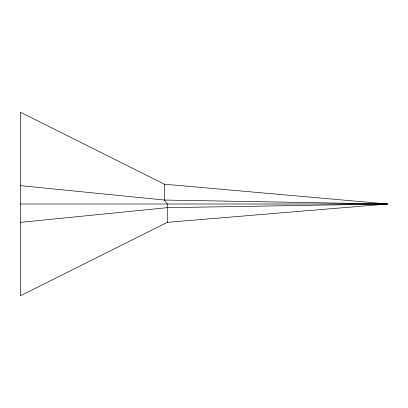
<?xml version="1.0" encoding="UTF-8"?>
<svg xmlns="http://www.w3.org/2000/svg" width="408" height="408" viewBox="0 0 408 408"><rect width="100%" height="100%" fill="white"/><g stroke="black" fill="none" stroke-linecap="round" stroke-linejoin="round"><path stroke-width="0.61" d="M167.28 222.36L20.4 295.8L20.4 112.2L164.399 184.202L387.6 204L167.28 222.36L167.28 204L164.399 200.042L164.399 184.202M20.4 222.36L167.28 207.672L387.6 204L164.399 200.042L20.4 185.64M20.4 204L387.6 204"/></g></svg>
